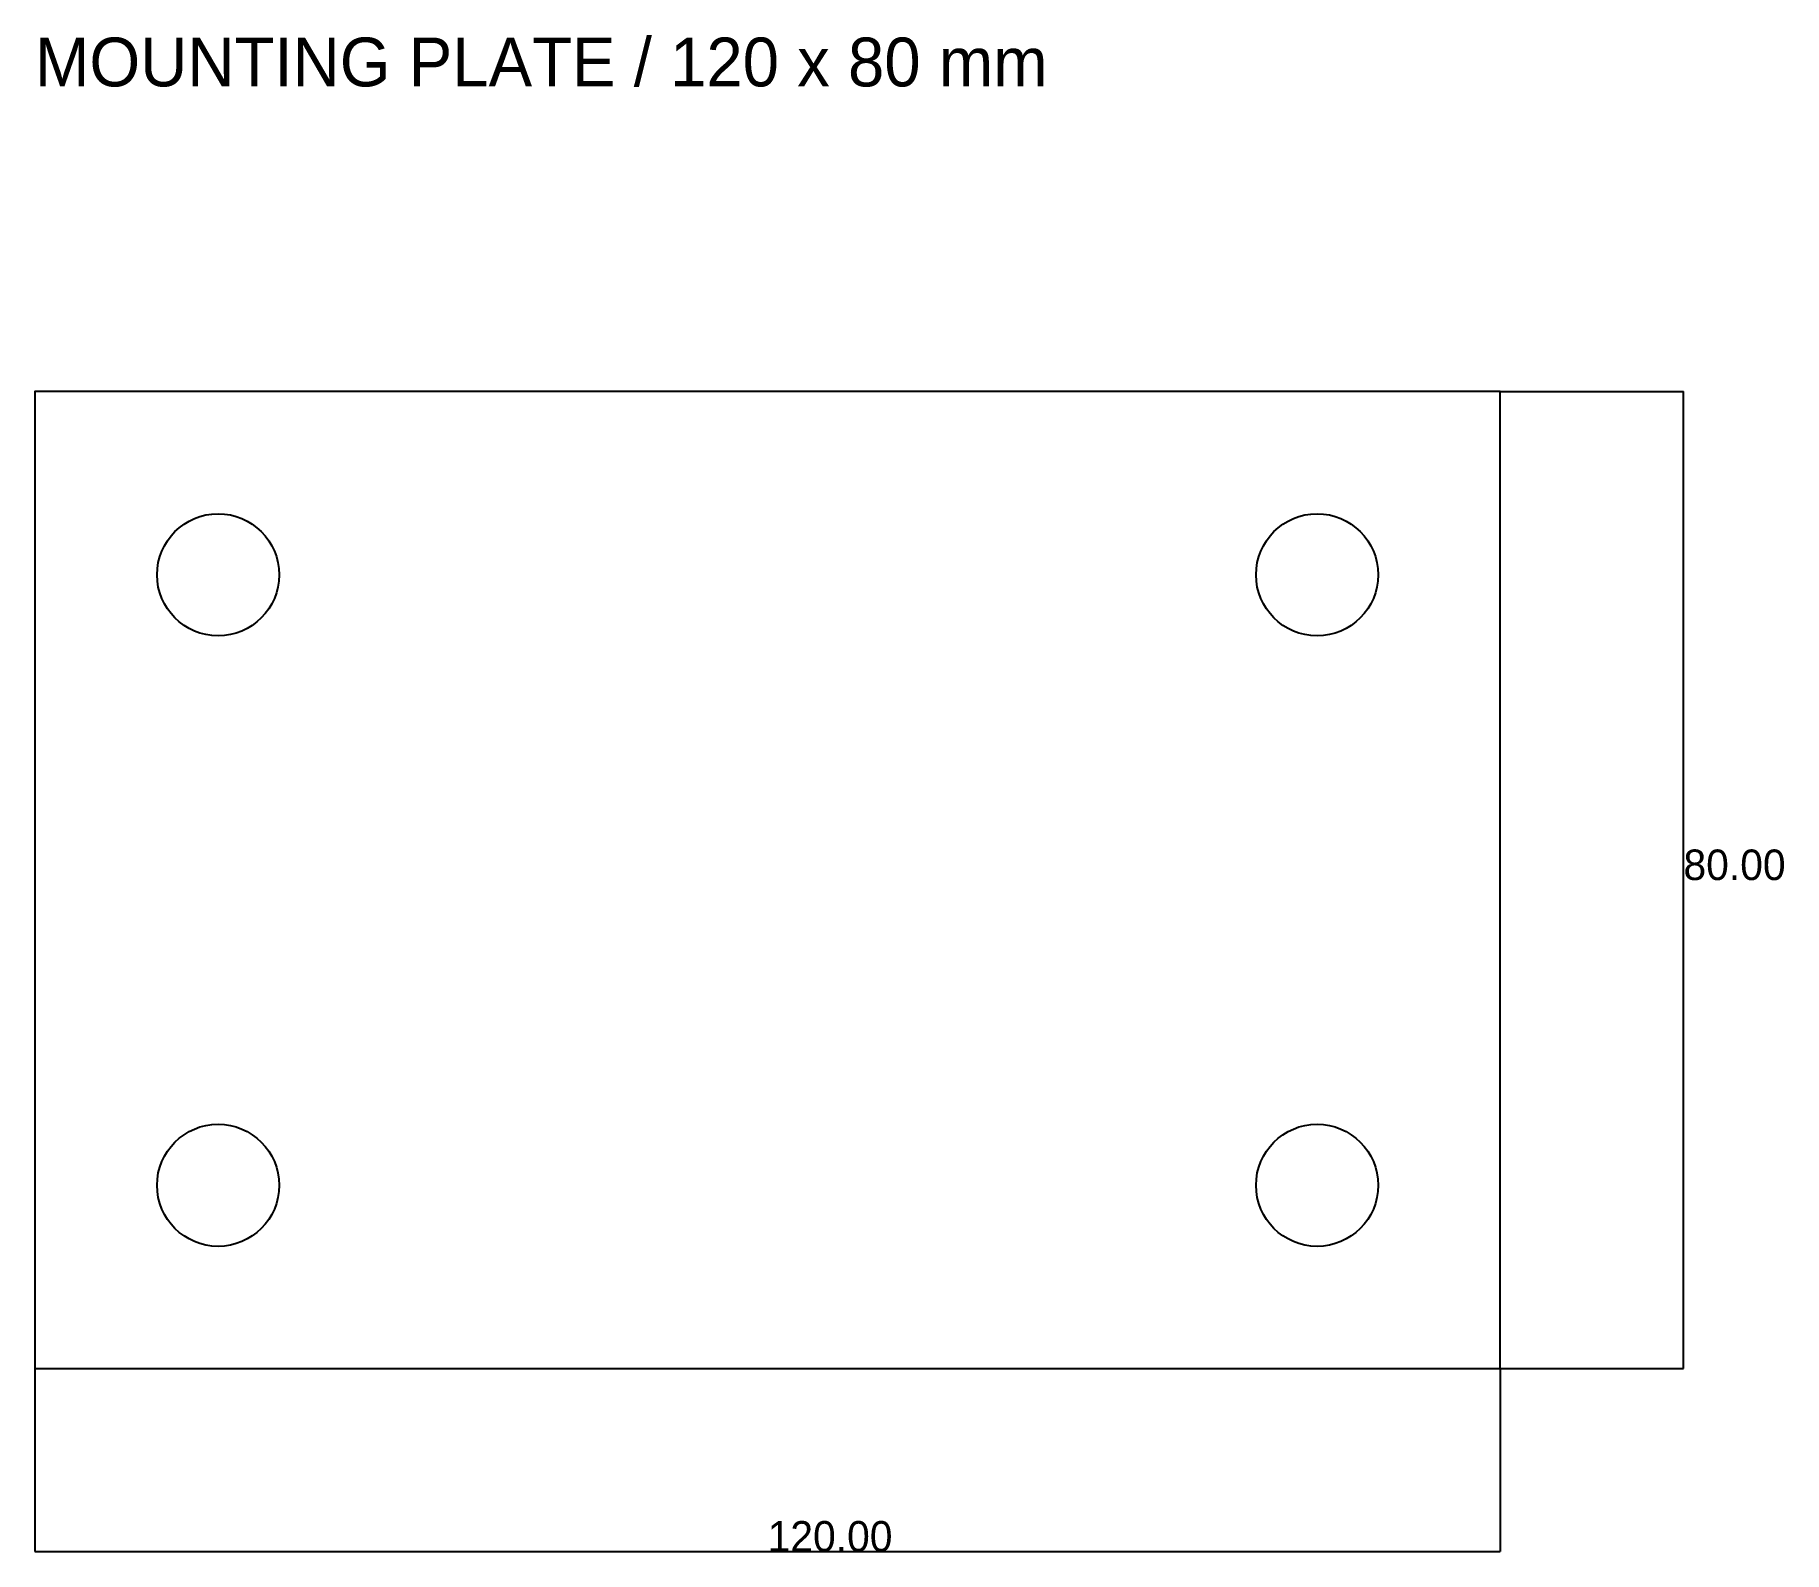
# Model space of a CAD drawing. Extents: x 0 to 143, y -15 to 109.
import ezdxf

# ---------------------------------------------------------------- set-up
doc = ezdxf.new("R2010")
doc.units = 0
doc.layers.get('0').update_dxf_attribs({"linetype": 'CONTINUOUS'})
doc.layers.add('Dimensions', color=7, linetype='CONTINUOUS')

msp = doc.modelspace()

# ---------------------------------------------------------------- linework, layer by layer
msp.add_lwpolyline([(0, 0), (120, 0), (120, 80), (0, 80)], close=True)
for centre in [(15, 65), (105, 65), (15, 15), (105, 15)]:
    msp.add_circle(centre, 5)
at = {"layer": 'Dimensions'}
for p, q in [((120, 80), (135, 80)), ((135, 0), (135, 80)), ((0, 0), (0, -15)), ((120, 0), (120, -15)), ((120, 0), (135, 0)), ((0, -15), (120, -15))]:
    msp.add_line(p, q, dxfattribs=at)

# ---------------------------------------------------------------- texts
for s, height, p in [('MOUNTING PLATE / 120 x 80 mm', 4, (0, 105)), ('80.00', 2.5, (135, 40)), ('120.00', 2.5, (60, -15))]:
    msp.add_text(s, height=height, dxfattribs=at).set_placement(p)

doc.saveas('drawing.dxf')
